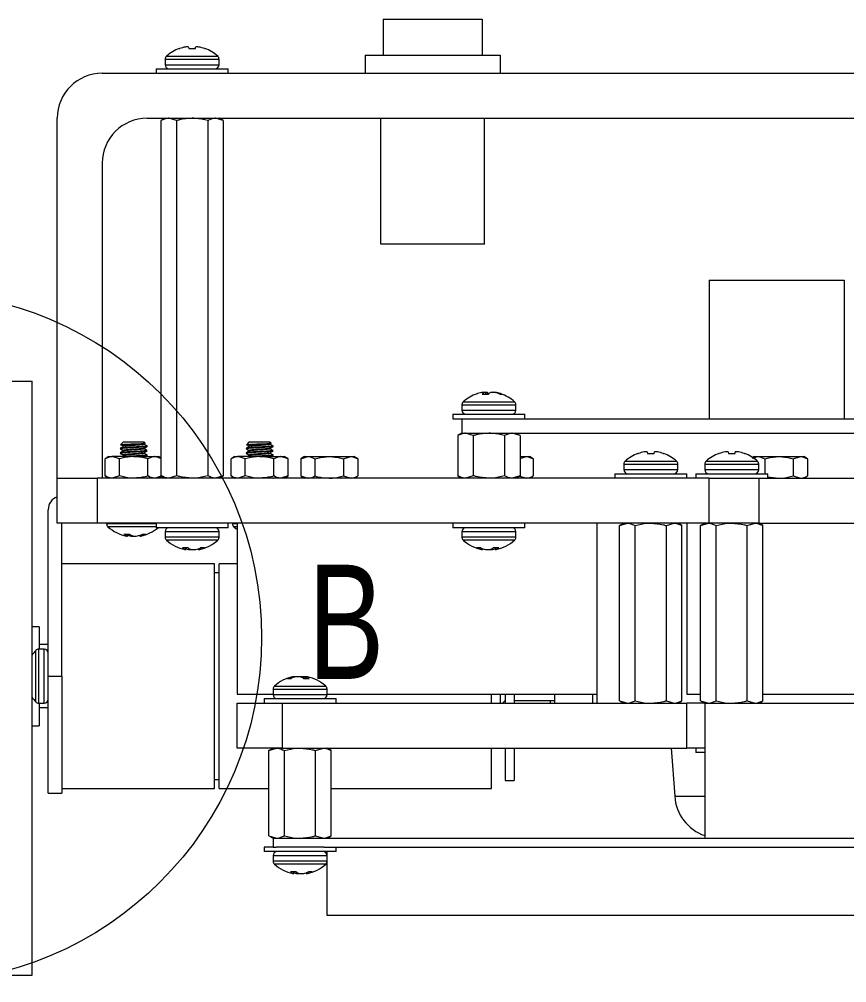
# Model space of a CAD drawing. Header units: inches. Extents: x -1846 to 3013, y 0 to 1997.
# Drawn here: x 2077.5 to 2123.5, y 738.1 to 791.7 of the extents above; entities that cross this region are included whole.
import ezdxf

# ---------------------------------------------------------------- set-up
doc = ezdxf.new("R2010")
doc.units = ezdxf.units.IN
doc.layers.get('0').update_dxf_attribs({"color": 2, "lineweight": 0})
doc.styles.add('SLDTEXTSTYLE0', font='TXT', dxfattribs={"width": 0.75})

msp = doc.modelspace()

# ---------------------------------------------------------------- linework, layer by layer
for p, q in [((2097.699, 791.679), (2097.699, 789.679)), ((2097.699, 791.679), (2103.199, 791.679)), ((2103.199, 791.679), (2103.199, 789.679)), ((2086.358, 790.054), (2086.383, 790.054)), ((2086.878, 790.136), (2086.885, 790.054)), ((2086.885, 790.054), (2087.263, 790.054)), ((2087.263, 790.054), (2087.271, 790.136)), ((2087.765, 790.054), (2087.791, 790.054)), ((2096.699, 789.679), (2096.699, 788.679)), ((2096.699, 789.679), (2104.199, 789.679)), ((2104.199, 789.679), (2104.199, 788.679)), ((2085.574, 789.458), (2085.574, 789.154)), ((2085.574, 789.458), (2088.574, 789.458)), ((2085.574, 789.154), (2088.574, 789.154)), ((2085.647, 789.624), (2088.501, 789.624)), ((2088.574, 789.154), (2088.574, 789.458)), ((2082.074, 788.679), (2162.074, 788.679)), ((2085.074, 788.929), (2085.074, 788.679)), ((2085.074, 788.929), (2089.074, 788.929)), ((2089.074, 788.679), (2089.074, 788.929)), ((2079.574, 766.179), (2079.574, 786.179)), ((2084.574, 786.179), (2159.574, 786.179)), ((2085.574, 786.179), (2085.342, 786.045)), ((2085.342, 786.045), (2085.342, 766.313)), ((2086.208, 786.045), (2085.775, 786.179)), ((2086.208, 786.045), (2086.208, 766.313)), ((2087.94, 786.045), (2087.94, 766.313)), ((2088.806, 786.045), (2088.373, 786.179)), ((2088.806, 786.045), (2088.574, 786.179)), ((2088.806, 786.045), (2088.806, 766.313)), ((2097.574, 779.179), (2097.574, 786.179)), ((2103.324, 779.179), (2103.324, 786.179)), ((2082.074, 783.679), (2082.074, 766.179)), ((2103.324, 779.179), (2097.574, 779.179)), ((2115.824, 777.179), (2115.824, 769.479)), ((2115.824, 777.179), (2123.324, 777.179)), ((2123.324, 777.179), (2123.324, 769.479)), ((2063.674, 771.564), (2078.174, 771.564)), ((2078.174, 738.566), (2078.174, 771.564)), ((2103.285, 770.854), (2103.278, 770.936)), ((2103.281, 770.94), (2103.28, 770.949)), ((2103.412, 770.854), (2103.408, 770.949)), ((2103.502, 770.854), (2103.495, 770.936)), ((2103.769, 770.947), (2103.769, 770.949)), ((2103.884, 770.935), (2103.885, 770.949)), ((2103.988, 770.912), (2103.989, 770.936)), ((2102.147, 770.424), (2105.001, 770.424)), ((2103.193, 770.854), (2103.555, 770.854)), ((2104.181, 770.854), (2104.291, 770.854)), ((2102.074, 770.258), (2102.074, 769.954)), ((2102.074, 770.258), (2105.074, 770.258)), ((2102.074, 769.954), (2105.074, 769.954)), ((2105.074, 769.954), (2105.074, 770.258)), ((2101.574, 769.729), (2101.574, 769.479)), ((2101.574, 769.729), (2105.574, 769.729)), ((2101.574, 769.479), (2102.074, 769.479)), ((2102.074, 769.479), (2102.074, 768.679)), ((2102.074, 769.479), (2102.252, 769.479)), ((2102.252, 769.479), (2104.897, 769.479)), ((2104.897, 769.479), (2139.252, 769.479)), ((2105.574, 769.479), (2105.574, 769.729)), ((2102.074, 768.679), (2101.842, 768.545)), ((2101.842, 768.545), (2101.842, 766.313)), ((2102.074, 768.679), (2142.074, 768.679)), ((2102.708, 768.545), (2102.275, 768.679)), ((2102.708, 768.545), (2102.708, 766.313)), ((2104.44, 768.545), (2104.44, 766.313)), ((2105.306, 768.545), (2104.873, 768.679)), ((2105.306, 768.545), (2105.074, 768.679)), ((2105.306, 768.545), (2105.306, 766.313)), ((2083.09, 767.844), (2083.079, 767.838)), ((2083.237, 768.179), (2083.108, 768.05)), ((2084.412, 768.179), (2083.237, 768.179)), ((2083.237, 767.967), (2083.237, 767.936)), ((2083.237, 767.717), (2083.237, 767.686)), ((2084.374, 768.109), (2084.316, 768.069)), ((2084.406, 768.087), (2084.476, 768.128)), ((2084.462, 768.129), (2084.412, 768.179)), ((2084.412, 768.061), (2084.412, 768.09)), ((2084.412, 767.811), (2084.412, 767.842)), ((2084.452, 767.913), (2084.452, 767.944)), ((2084.452, 767.663), (2084.452, 767.694)), ((2084.561, 767.93), (2084.574, 767.937)), ((2084.561, 767.68), (2084.574, 767.687)), ((2090.09, 767.844), (2090.079, 767.838)), ((2090.237, 768.179), (2090.108, 768.05)), ((2091.412, 768.179), (2090.237, 768.179)), ((2090.237, 767.967), (2090.237, 767.936)), ((2090.237, 767.717), (2090.237, 767.686)), ((2091.374, 768.109), (2091.316, 768.069)), ((2091.406, 768.087), (2091.476, 768.128)), ((2091.462, 768.129), (2091.412, 768.179)), ((2091.412, 768.061), (2091.412, 768.09)), ((2091.412, 767.811), (2091.412, 767.842)), ((2091.452, 767.913), (2091.452, 767.944)), ((2091.452, 767.663), (2091.452, 767.694)), ((2091.561, 767.93), (2091.574, 767.937)), ((2091.561, 767.68), (2091.574, 767.687)), ((2082.449, 767.379), (2082.237, 767.256)), ((2082.237, 766.302), (2082.237, 767.256)), ((2082.449, 767.379), (2082.634, 767.379)), ((2083.031, 767.256), (2082.634, 767.379)), ((2083.824, 767.379), (2082.634, 767.379)), ((2083.031, 766.302), (2083.031, 767.256)), ((2083.09, 767.594), (2083.079, 767.588)), ((2083.237, 767.467), (2083.237, 767.436)), ((2083.824, 767.379), (2085.015, 767.379)), ((2084.412, 767.561), (2084.412, 767.592)), ((2084.452, 767.413), (2084.452, 767.444)), ((2084.561, 767.43), (2084.574, 767.437)), ((2084.618, 766.302), (2084.618, 767.256)), ((2085.342, 767.278), (2085.015, 767.379)), ((2085.015, 767.379), (2085.199, 767.379)), ((2085.342, 767.296), (2085.199, 767.379)), ((2089.449, 767.379), (2089.237, 767.256)), ((2089.237, 766.302), (2089.237, 767.256)), ((2089.449, 767.379), (2089.634, 767.379)), ((2090.031, 767.256), (2089.634, 767.379)), ((2090.824, 767.379), (2089.634, 767.379)), ((2090.031, 766.302), (2090.031, 767.256)), ((2090.09, 767.594), (2090.079, 767.588)), ((2090.237, 767.467), (2090.237, 767.436)), ((2090.824, 767.379), (2092.015, 767.379)), ((2091.412, 767.561), (2091.412, 767.592)), ((2091.452, 767.413), (2091.452, 767.444)), ((2091.561, 767.43), (2091.574, 767.437)), ((2091.618, 766.302), (2091.618, 767.256)), ((2092.412, 767.256), (2092.015, 767.379)), ((2092.015, 767.379), (2092.199, 767.379)), ((2092.412, 767.256), (2092.199, 767.379)), ((2092.412, 766.302), (2092.412, 767.256)), ((2093.324, 767.379), (2093.112, 767.256)), ((2093.112, 767.256), (2093.509, 767.379)), ((2093.112, 767.256), (2093.112, 766.302)), ((2093.324, 767.379), (2093.509, 767.379)), ((2093.509, 767.379), (2094.699, 767.379)), ((2093.906, 767.256), (2093.906, 766.302)), ((2094.699, 767.379), (2095.89, 767.379)), ((2095.493, 767.256), (2095.89, 767.379)), ((2095.493, 767.256), (2095.493, 766.302)), ((2095.89, 767.379), (2096.074, 767.379)), ((2096.287, 767.256), (2096.074, 767.379)), ((2096.287, 767.256), (2096.287, 766.302)), ((2105.306, 767.276), (2105.64, 767.379)), ((2105.306, 767.379), (2105.64, 767.379)), ((2105.64, 767.379), (2105.824, 767.379)), ((2106.037, 767.256), (2105.824, 767.379)), ((2106.037, 767.256), (2106.037, 766.302)), ((2111.858, 767.554), (2111.883, 767.554)), ((2112.378, 767.636), (2112.385, 767.554)), ((2112.385, 767.554), (2112.763, 767.554)), ((2112.763, 767.554), (2112.771, 767.636)), ((2113.265, 767.554), (2113.291, 767.554)), ((2116.358, 767.554), (2116.383, 767.554)), ((2116.878, 767.636), (2116.885, 767.554)), ((2116.885, 767.554), (2117.263, 767.554)), ((2117.263, 767.554), (2117.271, 767.636)), ((2117.765, 767.554), (2117.791, 767.554)), ((2118.222, 767.29), (2118.509, 767.379)), ((2118.324, 767.379), (2118.238, 767.329)), ((2118.324, 767.379), (2118.509, 767.379)), ((2118.509, 767.379), (2119.699, 767.379)), ((2118.906, 767.256), (2118.906, 766.429)), ((2119.699, 767.379), (2120.89, 767.379)), ((2120.493, 767.256), (2120.89, 767.379)), ((2120.493, 767.256), (2120.493, 766.302)), ((2120.89, 767.379), (2121.074, 767.379)), ((2121.287, 767.256), (2121.074, 767.379)), ((2121.287, 767.256), (2121.287, 766.302)), ((2111.074, 766.958), (2111.074, 766.654)), ((2111.074, 766.958), (2114.074, 766.958)), ((2111.074, 766.654), (2114.074, 766.654)), ((2111.147, 767.124), (2114.001, 767.124)), ((2114.074, 766.654), (2114.074, 766.958)), ((2115.574, 766.958), (2115.574, 766.654)), ((2115.574, 766.958), (2118.574, 766.958)), ((2115.574, 766.654), (2118.574, 766.654)), ((2115.647, 767.124), (2118.501, 767.124)), ((2118.574, 766.654), (2118.574, 766.958)), ((2079.574, 766.179), (2079.715, 766.179)), ((2079.574, 763.679), (2079.574, 766.179)), ((2079.715, 766.179), (2081.801, 766.179)), ((2081.801, 766.179), (2081.801, 763.679)), ((2115.815, 766.179), (2081.801, 766.179)), ((2082.237, 766.302), (2082.449, 766.179)), ((2083.031, 766.302), (2082.634, 766.179)), ((2083.24, 766.182), (2083.234, 766.179)), ((2084.561, 766.18), (2084.574, 766.187)), ((2085.412, 766.302), (2085.015, 766.179)), ((2085.199, 766.179), (2085.387, 766.287)), ((2085.342, 766.313), (2085.574, 766.179)), ((2086.208, 766.313), (2085.775, 766.179)), ((2088.806, 766.313), (2088.373, 766.179)), ((2088.574, 766.179), (2088.806, 766.313)), ((2089.237, 766.302), (2089.449, 766.179)), ((2090.031, 766.302), (2089.634, 766.179)), ((2090.24, 766.182), (2090.234, 766.179)), ((2091.561, 766.18), (2091.574, 766.187)), ((2092.412, 766.302), (2092.015, 766.179)), ((2092.199, 766.179), (2092.412, 766.302)), ((2093.112, 766.302), (2093.324, 766.179)), ((2093.112, 766.302), (2093.509, 766.179)), ((2095.394, 766.179), (2095.445, 766.208)), ((2095.493, 766.302), (2095.89, 766.179)), ((2096.074, 766.179), (2096.287, 766.302)), ((2101.842, 766.313), (2102.074, 766.179)), ((2102.708, 766.313), (2102.275, 766.179)), ((2105.306, 766.313), (2104.873, 766.179)), ((2105.074, 766.179), (2105.306, 766.313)), ((2105.144, 766.179), (2105.195, 766.208)), ((2105.243, 766.302), (2105.64, 766.179)), ((2105.824, 766.179), (2106.037, 766.302)), ((2110.574, 766.429), (2110.574, 766.179)), ((2110.574, 766.429), (2114.574, 766.429)), ((2114.574, 766.179), (2114.574, 766.429)), ((2115.074, 766.429), (2115.074, 766.179)), ((2115.074, 766.429), (2119.074, 766.429)), ((2115.815, 763.679), (2115.815, 766.179)), ((2115.815, 766.179), (2118.588, 766.179)), ((2118.588, 766.179), (2118.588, 763.679)), ((2118.588, 766.179), (2125.561, 766.179)), ((2119.074, 766.179), (2119.074, 766.429)), ((2119.074, 766.259), (2119.699, 766.179)), ((2120.43, 766.179), (2120.449, 766.19)), ((2120.493, 766.302), (2120.89, 766.179)), ((2121.074, 766.179), (2121.287, 766.302)), ((2079.074, 755.179), (2079.074, 764.429)), ((2081.801, 763.679), (2079.574, 763.679)), ((2079.824, 755.179), (2079.824, 763.679)), ((2115.815, 763.679), (2081.801, 763.679)), ((2082.324, 763.679), (2082.324, 763.65)), ((2085.074, 763.65), (2082.324, 763.65)), ((2085.074, 763.484), (2082.397, 763.484)), ((2085.074, 763.679), (2085.074, 763.429)), ((2089.074, 763.429), (2085.074, 763.429)), ((2089.074, 763.429), (2089.074, 763.679)), ((2089.324, 763.679), (2089.324, 763.65)), ((2089.574, 763.65), (2089.324, 763.65)), ((2089.574, 763.484), (2089.397, 763.484)), ((2089.574, 763.679), (2089.574, 754.179)), ((2101.574, 763.679), (2101.574, 763.429)), ((2105.574, 763.429), (2101.574, 763.429)), ((2105.574, 763.429), (2105.574, 763.679)), ((2109.574, 763.679), (2109.574, 754.179)), ((2111.074, 763.679), (2110.842, 763.545)), ((2110.842, 763.545), (2111.275, 763.679)), ((2110.842, 753.813), (2110.842, 763.545)), ((2111.708, 753.813), (2111.708, 763.545)), ((2113.44, 763.545), (2113.873, 763.679)), ((2113.44, 753.813), (2113.44, 763.545)), ((2114.306, 763.545), (2114.074, 763.679)), ((2114.306, 753.813), (2114.306, 763.545)), ((2114.574, 763.679), (2114.574, 754.179)), ((2115.574, 763.679), (2115.342, 763.545)), ((2115.342, 763.545), (2115.775, 763.679)), ((2115.342, 753.813), (2115.342, 763.545)), ((2118.588, 763.679), (2115.815, 763.679)), ((2116.208, 753.813), (2116.208, 763.545)), ((2117.94, 763.545), (2118.373, 763.679)), ((2117.94, 753.813), (2117.94, 763.545)), ((2118.806, 763.545), (2118.574, 763.679)), ((2118.588, 763.679), (2125.561, 763.679)), ((2118.806, 753.813), (2118.806, 763.545)), ((2083.605, 763.054), (2083.288, 763.054)), ((2083.462, 763.054), (2083.455, 762.971)), ((2083.488, 763.054), (2083.479, 762.958)), ((2083.616, 763.047), (2083.618, 762.971)), ((2083.753, 762.982), (2083.752, 762.958)), ((2084.165, 763.006), (2084.169, 762.958)), ((2084.241, 763.032), (2084.245, 762.971)), ((2084.506, 763.054), (2084.3, 763.054)), ((2085.574, 763.204), (2085.574, 762.9)), ((2088.574, 763.204), (2085.574, 763.204)), ((2088.574, 762.9), (2085.574, 762.9)), ((2088.574, 762.9), (2088.574, 763.204)), ((2102.074, 763.204), (2102.074, 762.9)), ((2105.074, 763.204), (2102.074, 763.204)), ((2105.074, 762.9), (2102.074, 762.9)), ((2105.074, 762.9), (2105.074, 763.204)), ((2088.501, 762.734), (2085.647, 762.734)), ((2105.001, 762.734), (2102.147, 762.734)), ((2086.855, 762.304), (2086.538, 762.304)), ((2086.712, 762.304), (2086.705, 762.221)), ((2086.738, 762.304), (2086.729, 762.208)), ((2086.866, 762.297), (2086.868, 762.221)), ((2087.003, 762.232), (2087.002, 762.208)), ((2087.415, 762.256), (2087.419, 762.208)), ((2087.491, 762.282), (2087.495, 762.221)), ((2087.756, 762.304), (2087.55, 762.304)), ((2103.116, 762.304), (2102.899, 762.304)), ((2103.159, 762.287), (2103.155, 762.221)), ((2103.232, 762.261), (2103.227, 762.208)), ((2103.636, 762.224), (2103.636, 762.208)), ((2103.771, 762.28), (2103.769, 762.221)), ((2104.125, 762.304), (2103.815, 762.304)), ((2103.913, 762.304), (2103.921, 762.208)), ((2103.943, 762.304), (2103.949, 762.221)), ((2088.324, 761.429), (2079.824, 761.429)), ((2088.324, 748.929), (2088.324, 761.429)), ((2089.574, 761.429), (2088.574, 761.429)), ((2088.574, 748.929), (2088.574, 761.429)), ((2088.574, 760.929), (2088.324, 760.929)), ((2078.574, 757.921), (2078.174, 757.921)), ((2078.574, 757.921), (2078.574, 756.679)), ((2078.379, 753.752), (2078.379, 756.606)), ((2078.849, 756.679), (2078.545, 756.679)), ((2078.545, 753.679), (2078.545, 756.679)), ((2079.074, 756.929), (2078.574, 756.929)), ((2078.849, 753.679), (2078.849, 756.679)), ((2079.074, 755.179), (2079.824, 755.179)), ((2079.074, 748.679), (2079.074, 755.179)), ((2079.824, 755.179), (2079.824, 748.679)), ((2092.384, 755.054), (2092.576, 755.054)), ((2092.656, 755.083), (2092.652, 755.136)), ((2092.737, 755.108), (2092.733, 755.149)), ((2092.826, 755.149), (2092.826, 755.149)), ((2093.161, 755.11), (2093.162, 755.149)), ((2093.264, 755.054), (2093.589, 755.054)), ((2093.299, 755.054), (2093.296, 755.136)), ((2093.325, 755.149), (2093.325, 755.149)), ((2093.407, 755.054), (2093.416, 755.149)), ((2093.427, 755.054), (2093.434, 755.136)), ((2091.574, 754.458), (2091.574, 754.154)), ((2091.574, 754.458), (2091.784, 754.458)), ((2091.647, 754.624), (2091.847, 754.624)), ((2091.784, 754.458), (2094.574, 754.458)), ((2091.847, 754.624), (2094.501, 754.624)), ((2094.574, 754.154), (2094.574, 754.458)), ((2089.574, 754.179), (2091.574, 754.179)), ((2091.074, 753.929), (2091.074, 753.679)), ((2091.074, 753.929), (2091.354, 753.929)), ((2091.354, 753.929), (2095.074, 753.929)), ((2091.574, 754.154), (2091.784, 754.154)), ((2091.784, 754.154), (2094.574, 754.154)), ((2094.574, 754.179), (2109.574, 754.179)), ((2095.074, 753.679), (2095.074, 753.929)), ((2103.724, 753.679), (2103.724, 754.179)), ((2104.224, 753.679), (2104.224, 754.179)), ((2104.324, 753.679), (2104.474, 753.829)), ((2104.474, 754.179), (2104.474, 753.679)), ((2104.974, 754.179), (2104.974, 753.679)), ((2104.974, 753.829), (2107.224, 753.829)), ((2106.974, 753.829), (2106.974, 753.679)), ((2107.224, 754.179), (2107.224, 753.679)), ((2109.324, 754.179), (2109.324, 753.679)), ((2109.574, 754.179), (2109.574, 753.679)), ((2110.842, 753.813), (2111.074, 753.679)), ((2110.842, 753.813), (2111.275, 753.679)), ((2113.44, 753.813), (2113.873, 753.679)), ((2114.074, 753.679), (2114.306, 753.813)), ((2114.574, 754.179), (2115.342, 754.179)), ((2115.342, 753.813), (2115.574, 753.679)), ((2115.342, 753.813), (2115.775, 753.679)), ((2117.94, 753.813), (2118.373, 753.679)), ((2118.574, 753.679), (2118.806, 753.813)), ((2118.806, 754.179), (2125.342, 754.179)), ((2078.545, 753.679), (2078.849, 753.679)), ((2078.574, 753.679), (2078.574, 752.509)), ((2078.574, 753.429), (2079.074, 753.429)), ((2089.574, 751.179), (2089.574, 753.679)), ((2089.574, 753.679), (2092.074, 753.679)), ((2092.074, 753.679), (2092.074, 751.179)), ((2092.074, 753.679), (2114.574, 753.679)), ((2114.574, 751.179), (2114.574, 753.679)), ((2115.574, 753.679), (2114.574, 753.679)), ((2115.574, 753.679), (2115.574, 746.179)), ((2115.574, 753.679), (2128.574, 753.679)), ((2078.174, 752.421), (2078.574, 752.421)), ((2078.574, 752.509), (2078.574, 752.421)), ((2092.074, 751.179), (2089.574, 751.179)), ((2091.574, 751.179), (2091.342, 751.045)), ((2091.342, 751.045), (2091.775, 751.179)), ((2092.074, 751.179), (2114.574, 751.179)), ((2093.94, 751.045), (2094.373, 751.179)), ((2094.806, 751.045), (2094.574, 751.179)), ((2103.724, 748.929), (2103.724, 751.179)), ((2104.474, 751.179), (2104.474, 749.379)), ((2104.974, 751.179), (2104.974, 749.379)), ((2113.714, 751.179), (2113.901, 748.504)), ((2115.574, 751.179), (2114.574, 751.179)), ((2115.074, 751.179), (2115.074, 750.929)), ((2091.342, 746.313), (2091.342, 751.045)), ((2092.208, 746.313), (2092.208, 751.045)), ((2093.94, 746.313), (2093.94, 751.045)), ((2094.806, 746.313), (2094.806, 751.045)), ((2115.574, 750.929), (2115.074, 750.929)), ((2088.324, 749.429), (2088.574, 749.429)), ((2104.474, 749.379), (2104.974, 749.379)), ((2079.074, 748.679), (2079.824, 748.679)), ((2079.824, 748.929), (2088.324, 748.929)), ((2088.574, 748.929), (2091.342, 748.929)), ((2094.806, 748.929), (2103.724, 748.929)), ((2113.901, 748.504), (2115.574, 748.504)), ((2091.342, 746.313), (2091.574, 746.179)), ((2091.342, 746.313), (2091.775, 746.179)), ((2093.94, 746.313), (2094.373, 746.179)), ((2094.574, 746.179), (2094.806, 746.313)), ((2091.574, 746.179), (2091.574, 745.679)), ((2091.574, 746.179), (2151.074, 746.179)), ((2091.074, 745.679), (2091.074, 745.429)), ((2091.574, 745.679), (2091.074, 745.679)), ((2094.749, 745.429), (2091.074, 745.429)), ((2091.574, 745.679), (2091.752, 745.679)), ((2091.574, 745.204), (2091.574, 744.9)), ((2094.33, 745.204), (2091.574, 745.204)), ((2094.397, 745.679), (2091.752, 745.679)), ((2094.574, 745.204), (2094.33, 745.204)), ((2094.397, 745.679), (2149.752, 745.679)), ((2094.574, 745.204), (2094.574, 745.429)), ((2094.574, 744.9), (2094.574, 745.204)), ((2095.074, 745.429), (2094.749, 745.429)), ((2095.074, 745.429), (2095.074, 745.679)), ((2094.33, 744.9), (2091.574, 744.9)), ((2094.269, 744.734), (2091.647, 744.734)), ((2094.501, 744.734), (2094.269, 744.734)), ((2094.574, 744.9), (2094.33, 744.9)), ((2094.574, 741.879), (2094.574, 744.9)), ((2092.855, 744.304), (2092.538, 744.304)), ((2092.712, 744.304), (2092.705, 744.221)), ((2092.738, 744.304), (2092.729, 744.208)), ((2092.866, 744.297), (2092.868, 744.221)), ((2093.003, 744.232), (2093.002, 744.208)), ((2093.415, 744.256), (2093.419, 744.208)), ((2093.491, 744.282), (2093.495, 744.221)), ((2093.756, 744.304), (2093.55, 744.304)), ((2149.574, 741.879), (2094.574, 741.879)), ((2063.674, 738.566), (2078.174, 738.566))]:
    msp.add_line(p, q)
at = {"flags": 128}
msp.add_lwpolyline([(2089.397, 763.484), (2089.509, 763.389), (2089.574, 763.338)], dxfattribs=at)
msp.add_circle((2071.755, 757.324), 19.18)
for centre, radius, start, end in [((2087.074, 788.066), 2.113, 109.825, 132.4927), ((2087.074, 788.05), 2.119, 100.1662, 109.027), ((2086.949, 788.362), 1.791, 93.964, 97.9842), ((2086.767, 789.799), 0.355, 71.7311, 80.5485), ((2087.382, 789.799), 0.355, 99.4515, 108.2689), ((2087.2, 788.362), 1.791, 82.0158, 86.036), ((2087.075, 788.05), 2.119, 70.973, 79.8338), ((2087.074, 788.066), 2.113, 47.5073, 70.175), ((2085.799, 789.458), 0.225, 132.4927, 180), ((2085.799, 789.154), 0.225, 180, 270), ((2088.349, 789.154), 0.225, 270, 0), ((2088.349, 789.458), 0.225, 0, 47.5073), ((2082.074, 786.179), 2.5, 90, 180), ((2084.574, 783.679), 2.5, 90, 180), ((2103.515, 769.049), 1.921, 100.6612, 109.985), ((2103.367, 769.703), 1.251, 94.7448, 99.5585), ((2103.474, 770.649), 0.347, 124.3386, 143.975), ((2103.512, 768.924), 2.03, 93.7272, 97.5016), ((2103.229, 770.896), 0.0631, 39.0272, 56.8119), ((2103.542, 768.863), 2.09, 93.6752, 97.3935), ((2103.246, 770.846), 0.109, 62.204, 71.7617), ((2103.319, 770.059), 0.895, 78.6318, 84.2643), ((2103.283, 770.584), 0.411, 44.7591, 58.8632), ((2103.886, 770.557), 0.445, 121.5449, 138.1916), ((2103.83, 770.059), 0.895, 95.7357, 101.3682), ((2103.607, 768.863), 2.09, 82.6065, 86.3248), ((2103.637, 768.923), 2.031, 83.9278, 86.2723), ((2103.906, 770.837), 0.119, 108.5768, 123.119), ((2103.92, 770.896), 0.0631, 123.1881, 140.9728), ((2103.509, 768.974), 1.996, 70.3336, 79.4211), ((2103.782, 769.703), 1.251, 80.4415, 85.2552), ((2103.634, 769.049), 1.921, 70.015, 79.3388), ((2102.299, 770.258), 0.225, 132.4927, 180), ((2103.574, 768.866), 2.112, 108.147, 132.4927), ((2103.574, 768.866), 2.112, 47.5073, 71.853), ((2104.849, 770.258), 0.225, 0, 47.5073), ((2102.299, 769.954), 0.225, 180, 270), ((2104.849, 769.954), 0.225, 270, 0), ((2112.574, 765.566), 2.113, 109.825, 132.4927), ((2112.574, 765.55), 2.119, 100.1662, 109.027), ((2112.449, 765.862), 1.791, 93.964, 97.9842), ((2112.267, 767.299), 0.355, 71.7311, 80.5485), ((2112.882, 767.299), 0.355, 99.4515, 108.2689), ((2112.7, 765.862), 1.791, 82.0158, 86.036), ((2112.575, 765.55), 2.119, 70.973, 79.8338), ((2112.574, 765.566), 2.113, 47.5073, 70.175), ((2117.074, 765.566), 2.113, 109.825, 132.4927), ((2117.074, 765.55), 2.119, 100.1662, 109.027), ((2116.949, 765.862), 1.791, 93.964, 97.9842), ((2116.767, 767.299), 0.355, 71.7311, 80.5485), ((2117.382, 767.299), 0.355, 99.4515, 108.2689), ((2117.2, 765.862), 1.791, 82.0158, 86.036), ((2117.075, 765.55), 2.119, 70.973, 79.8338), ((2117.074, 765.566), 2.113, 47.5073, 70.175), ((2111.299, 766.958), 0.225, 132.4927, 180), ((2111.299, 766.654), 0.225, 180, 270), ((2113.849, 766.654), 0.225, 270, 0), ((2113.849, 766.958), 0.225, 0, 47.5073), ((2115.799, 766.958), 0.225, 132.4927, 180), ((2115.799, 766.654), 0.225, 180, 270), ((2118.349, 766.654), 0.225, 270, 0), ((2118.349, 766.958), 0.225, 0, 47.5073), ((2079.824, 764.429), 0.75, 109.4712, 180), ((2082.549, 763.65), 0.225, 180, 227.5073), ((2083.824, 765.041), 2.112, 227.5073, 259.26), ((2083.824, 765.041), 2.112, 280.74, 310.2428), ((2085.799, 763.204), 0.225, 90, 180), ((2088.349, 763.204), 0.225, 0, 90), ((2089.549, 763.65), 0.225, 180, 227.5073), ((2102.299, 763.204), 0.225, 90, 180), ((2104.849, 763.204), 0.225, 0, 90), ((2083.687, 763.651), 0.718, 236.2814, 251.201), ((2083.555, 763.623), 0.669, 256.9011, 263.4784), ((2083.511, 763.045), 0.0924, 232.8928, 249.8932), ((2083.947, 764.521), 1.584, 252.9844, 258.0156), ((2084.048, 763.78), 0.851, 238.6315, 251.9554), ((2083.885, 765.008), 2.054, 262.5365, 266.2829), ((2083.639, 764.426), 1.472, 274.4115, 277.2424), ((2084.01, 764.431), 1.477, 261.1799, 265.5848), ((2083.764, 765.008), 2.054, 273.7171, 277.4635), ((2083.695, 764.547), 1.61, 282.0263, 292.0551), ((2084.093, 763.623), 0.669, 276.5216, 283.0989), ((2083.93, 764.423), 1.485, 282.2311, 292.818), ((2085.799, 762.9), 0.225, 180, 227.5073), ((2088.349, 762.9), 0.225, 312.4927, 0), ((2102.299, 762.9), 0.225, 180, 227.5073), ((2104.849, 762.9), 0.225, 312.4927, 0), ((2087.074, 764.291), 2.113, 227.5073, 259.26), ((2087.074, 764.291), 2.113, 280.74, 312.4927), ((2103.574, 764.291), 2.113, 227.5073, 259.4727), ((2103.574, 764.291), 2.113, 280.5273, 312.4927), ((2086.937, 762.901), 0.718, 236.2814, 251.201), ((2086.805, 762.873), 0.669, 256.9011, 263.4784), ((2086.761, 762.295), 0.0924, 232.8928, 249.8932), ((2087.197, 763.771), 1.584, 252.9844, 258.0156), ((2087.298, 763.03), 0.851, 238.6315, 251.9554), ((2087.135, 764.258), 2.054, 262.5365, 266.2829), ((2086.889, 763.676), 1.472, 274.4115, 277.2424), ((2087.26, 763.681), 1.477, 261.1799, 265.5848), ((2087.014, 764.258), 2.054, 273.7171, 277.4635), ((2086.945, 763.797), 1.61, 282.0263, 292.0551), ((2087.343, 762.873), 0.669, 276.5216, 283.0989), ((2087.18, 763.673), 1.485, 282.2311, 292.818), ((2103.464, 763.617), 1.429, 246.7237, 257.5095), ((2103.711, 763.744), 1.558, 247.5512, 257.7331), ((2103.3, 762.815), 0.611, 256.2877, 263.1674), ((2103.645, 764.234), 2.03, 262.4929, 266.2601), ((2103.397, 763.738), 1.534, 274.3279, 278.6503), ((2103.751, 763.732), 1.528, 263.3492, 265.6765), ((2103.358, 763.086), 0.905, 287.2951, 300.2725), ((2103.504, 764.234), 2.03, 273.7399, 277.5071), ((2103.444, 763.721), 1.535, 282.227, 287.9326), ((2103.849, 762.815), 0.611, 276.8326, 283.7123), ((2103.887, 762.319), 0.116, 287.308, 302.6981), ((2103.712, 762.954), 0.77, 287.9692, 302.4219), ((2079.937, 755.179), 2.112, 137.5073, 146.545), ((2078.545, 756.454), 0.225, 90, 137.5073), ((2078.849, 756.454), 0.225, 0, 90), ((2093.074, 753.066), 2.113, 101.0778, 132.4927), ((2092.974, 753.607), 1.562, 101.8966, 112.2235), ((2093.194, 753.489), 1.682, 101.7161, 111.5455), ((2092.813, 754.399), 0.754, 96.1323, 102.3283), ((2092.948, 753.368), 1.786, 93.9704, 97.9972), ((2092.766, 754.805), 0.349, 71.5748, 80.4614), ((2092.767, 754.793), 0.361, 71.8845, 80.6339), ((2093.121, 753.073), 2.081, 93.6911, 97.4137), ((2092.877, 753.762), 1.391, 80.9103, 85.446), ((2093.272, 753.762), 1.391, 94.554, 99.0897), ((2092.841, 754.404), 0.775, 56.8877, 70.7362), ((2093.028, 753.073), 2.081, 82.5863, 86.3089), ((2093.381, 754.793), 0.361, 99.3661, 108.1155), ((2092.961, 753.514), 1.656, 74.1931, 78.3208), ((2093.199, 753.356), 1.797, 82.0286, 86.0423), ((2093.201, 753.368), 1.786, 82.0028, 86.0296), ((2093.387, 755.09), 0.0661, 44.4557, 63.9369), ((2093.335, 754.399), 0.754, 77.6717, 83.8677), ((2093.211, 754.529), 0.647, 54.2097, 69.8431), ((2093.074, 753.066), 2.113, 47.5073, 78.9222), ((2091.799, 754.458), 0.225, 132.4927, 180), ((2094.349, 754.458), 0.225, 0, 47.5073), ((2079.937, 755.179), 2.113, 213.455, 222.4927), ((2078.849, 753.904), 0.225, 270, 0), ((2091.799, 754.154), 0.225, 180, 270), ((2094.349, 754.154), 0.225, 270, 0), ((2078.545, 753.904), 0.225, 222.4927, 270), ((2116.395, 748.679), 2.5, 184, 250.8338), ((2091.799, 745.204), 0.225, 90, 180), ((2094.349, 745.204), 0.225, 0, 90), ((2091.799, 744.9), 0.225, 180, 227.5073), ((2093.074, 746.291), 2.113, 227.5073, 259.26), ((2093.074, 746.291), 2.113, 280.74, 312.4927), ((2094.349, 744.9), 0.225, 312.4927, 0), ((2092.937, 744.901), 0.718, 236.2814, 251.201), ((2092.805, 744.873), 0.669, 256.9011, 263.4784), ((2092.761, 744.295), 0.0924, 232.8928, 249.8932), ((2093.197, 745.771), 1.584, 252.9844, 258.0156), ((2093.298, 745.03), 0.851, 238.6315, 251.9554), ((2093.135, 746.258), 2.054, 262.5365, 266.2829), ((2092.889, 745.676), 1.472, 274.4115, 277.2424), ((2093.26, 745.681), 1.477, 261.1799, 265.5848), ((2093.014, 746.258), 2.054, 273.7171, 277.4635), ((2092.945, 745.797), 1.61, 282.0263, 292.0551), ((2093.343, 744.873), 0.669, 276.5216, 283.0989), ((2093.18, 745.673), 1.485, 282.2311, 292.818)]:
    msp.add_arc(centre, radius, start, end)
for points, knots in [([(2085.775, 786.179), (2085.765, 786.179), (2085.619, 786.177), (2085.476, 786.108), (2085.342, 786.045)], [0, 0, 0, 0, 0.0701596, 1, 1, 1, 1]), ([(2087.074, 786.179), (2086.838, 786.161), (2086.545, 786.139), (2086.263, 786.06), (2086.208, 786.045)], [0, 0, 0, 0, 0.804908, 1, 1, 1, 1]), ([(2087.94, 786.045), (2087.717, 786.1), (2087.432, 786.171), (2087.139, 786.177), (2087.074, 786.179)], [0, 0, 0, 0, 0.7806222, 1, 1, 1, 1]), ([(2088.373, 786.179), (2088.363, 786.179), (2088.217, 786.177), (2088.074, 786.108), (2087.94, 786.045)], [0, 0, 0, 0, 0.07016, 1, 1, 1, 1]), ([(2102.275, 768.679), (2102.265, 768.679), (2102.119, 768.677), (2101.976, 768.608), (2101.842, 768.545)], [0, 0, 0, 0, 0.07016, 1, 1, 1, 1]), ([(2103.574, 768.679), (2103.338, 768.661), (2103.045, 768.639), (2102.763, 768.56), (2102.708, 768.545)], [0, 0, 0, 0, 0.804908, 1, 1, 1, 1]), ([(2104.44, 768.545), (2104.217, 768.6), (2103.932, 768.671), (2103.639, 768.677), (2103.574, 768.679)], [0, 0, 0, 0, 0.780622, 1, 1, 1, 1]), ([(2104.873, 768.679), (2104.863, 768.679), (2104.717, 768.677), (2104.574, 768.608), (2104.44, 768.545)], [0, 0, 0, 0, 0.07016, 1, 1, 1, 1]), ([(2084.452, 767.944), (2084.39, 767.939), (2084.263, 767.929), (2083.982, 767.912), (2083.682, 767.898), (2083.403, 767.882), (2083.189, 767.866), (2083.072, 767.851), (2083.063, 767.834), (2083.153, 767.824), (2083.197, 767.819)], [0, 0, 0, 0, 0.124092, 0.251443, 0.373754, 0.5, 0.626246, 0.748557, 0.875908, 1, 1, 1, 1]), ([(2084.452, 767.694), (2084.39, 767.689), (2084.263, 767.679), (2083.982, 767.662), (2083.682, 767.648), (2083.403, 767.632), (2083.189, 767.616), (2083.072, 767.601), (2083.063, 767.584), (2083.153, 767.574), (2083.197, 767.569)], [0, 0, 0, 0, 0.124092, 0.251443, 0.373754, 0.5, 0.626246, 0.748557, 0.875908, 1, 1, 1, 1]), ([(2083.078, 768.057), (2083.106, 768.041), (2083.158, 768.011), (2083.211, 767.98), (2083.237, 767.965)], [0, 0, 0, 0, 0.514957, 1, 1, 1, 1]), ([(2084.452, 767.913), (2084.39, 767.908), (2084.263, 767.898), (2083.982, 767.881), (2083.683, 767.867), (2083.403, 767.851), (2083.191, 767.834), (2083.072, 767.821), (2083.083, 767.811), (2083.088, 767.807)], [0, 0, 0, 0, 0.146168, 0.296176, 0.440247, 0.588953, 0.737659, 0.88173, 1, 1, 1, 1]), ([(2083.078, 767.807), (2083.106, 767.791), (2083.158, 767.761), (2083.211, 767.73), (2083.237, 767.715)], [0, 0, 0, 0, 0.514957, 1, 1, 1, 1]), ([(2083.24, 767.932), (2083.213, 767.917), (2083.168, 767.89), (2083.123, 767.864), (2083.104, 767.853)], [0, 0, 0, 0, 0.593966, 1, 1, 1, 1]), ([(2083.113, 768.045), (2083.113, 768.046), (2083.113, 768.051), (2083.202, 768.058), (2083.362, 768.066), (2083.575, 768.076), (2083.811, 768.084), (2084.041, 768.092), (2084.242, 768.101), (2084.331, 768.107), (2084.374, 768.109)], [0, 0, 0, 0, 0.074664, 0.212696, 0.350022, 0.483013, 0.616006, 0.748639, 0.876595, 1, 1, 1, 1]), ([(2084.4, 768.066), (2084.404, 768.061), (2084.416, 768.052), (2084.327, 768.038), (2084.165, 768.023), (2083.948, 768.006), (2083.713, 767.992), (2083.494, 767.976), (2083.328, 767.959), (2083.235, 767.946), (2083.243, 767.936), (2083.247, 767.932)], [0, 0, 0, 0, 0.087721, 0.203953, 0.320185, 0.439481, 0.55404, 0.672297, 0.790555, 0.905113, 1, 1, 1, 1]), ([(2084.4, 767.816), (2084.404, 767.811), (2084.416, 767.802), (2084.327, 767.788), (2084.165, 767.773), (2083.948, 767.756), (2083.713, 767.742), (2083.494, 767.726), (2083.328, 767.709), (2083.235, 767.696), (2083.243, 767.686), (2083.247, 767.682)], [0, 0, 0, 0, 0.087721, 0.203953, 0.320185, 0.439481, 0.55404, 0.672297, 0.790555, 0.905113, 1, 1, 1, 1]), ([(2084.316, 768.069), (2084.267, 768.064), (2084.168, 768.054), (2083.947, 768.037), (2083.713, 768.023), (2083.494, 768.007), (2083.33, 767.991), (2083.241, 767.979), (2083.246, 767.97), (2083.248, 767.967)], [0, 0, 0, 0, 0.1521032, 0.3082165, 0.4581302, 0.6128838, 0.7676374, 0.917551, 1, 1, 1, 1]), ([(2084.4, 767.843), (2084.403, 767.84), (2084.411, 767.832), (2084.326, 767.819), (2084.165, 767.804), (2083.948, 767.787), (2083.713, 767.773), (2083.494, 767.757), (2083.33, 767.741), (2083.241, 767.729), (2083.246, 767.72), (2083.248, 767.717)], [0, 0, 0, 0, 0.065698, 0.189046, 0.312395, 0.438996, 0.560569, 0.686067, 0.811565, 0.933138, 1, 1, 1, 1]), ([(2084.316, 768.069), (2084.358, 768.074), (2084.404, 768.08), (2084.402, 768.086), (2084.401, 768.087)], [0, 0, 0, 0, 0.886251, 1, 1, 1, 1]), ([(2084.461, 768.121), (2084.462, 768.12), (2084.466, 768.117), (2084.427, 768.113), (2084.383, 768.11), (2084.374, 768.109)], [0, 0, 0, 0, 0.080476, 0.820611, 1, 1, 1, 1]), ([(2084.572, 767.971), (2084.545, 767.987), (2084.49, 768.018), (2084.436, 768.05), (2084.409, 768.066)], [0, 0, 0, 0, 0.5001829, 1, 1, 1, 1]), ([(2084.572, 767.721), (2084.545, 767.737), (2084.49, 767.768), (2084.436, 767.8), (2084.409, 767.816)], [0, 0, 0, 0, 0.5001829, 1, 1, 1, 1]), ([(2084.412, 767.843), (2084.439, 767.859), (2084.488, 767.887), (2084.536, 767.915), (2084.558, 767.928)], [0, 0, 0, 0, 0.555499, 1, 1, 1, 1]), ([(2084.559, 767.971), (2084.565, 767.967), (2084.58, 767.958), (2084.499, 767.949), (2084.452, 767.944)], [0, 0, 0, 0, 0.413186, 1, 1, 1, 1]), ([(2084.559, 767.937), (2084.564, 767.934), (2084.575, 767.926), (2084.501, 767.918), (2084.452, 767.913)], [0, 0, 0, 0, 0.355149, 1, 1, 1, 1]), ([(2084.559, 767.721), (2084.565, 767.717), (2084.58, 767.708), (2084.499, 767.699), (2084.452, 767.694)], [0, 0, 0, 0, 0.413186, 1, 1, 1, 1]), ([(2084.559, 767.687), (2084.564, 767.684), (2084.575, 767.676), (2084.501, 767.668), (2084.452, 767.663)], [0, 0, 0, 0, 0.355149, 1, 1, 1, 1]), ([(2091.452, 767.944), (2091.39, 767.939), (2091.263, 767.929), (2090.982, 767.912), (2090.682, 767.898), (2090.403, 767.882), (2090.189, 767.866), (2090.072, 767.851), (2090.063, 767.834), (2090.153, 767.824), (2090.197, 767.819)], [0, 0, 0, 0, 0.124092, 0.251443, 0.373754, 0.5, 0.626246, 0.748557, 0.875908, 1, 1, 1, 1]), ([(2091.452, 767.694), (2091.39, 767.689), (2091.263, 767.679), (2090.982, 767.662), (2090.682, 767.648), (2090.403, 767.632), (2090.189, 767.616), (2090.072, 767.601), (2090.063, 767.584), (2090.153, 767.574), (2090.197, 767.569)], [0, 0, 0, 0, 0.124092, 0.251443, 0.373754, 0.5, 0.626246, 0.748557, 0.875908, 1, 1, 1, 1]), ([(2090.078, 768.057), (2090.106, 768.041), (2090.158, 768.011), (2090.211, 767.98), (2090.237, 767.965)], [0, 0, 0, 0, 0.514957, 1, 1, 1, 1]), ([(2091.452, 767.913), (2091.39, 767.908), (2091.263, 767.898), (2090.982, 767.881), (2090.683, 767.867), (2090.403, 767.851), (2090.191, 767.834), (2090.072, 767.821), (2090.083, 767.811), (2090.088, 767.807)], [0, 0, 0, 0, 0.146168, 0.296176, 0.440247, 0.588953, 0.737659, 0.88173, 1, 1, 1, 1]), ([(2090.078, 767.807), (2090.106, 767.791), (2090.158, 767.761), (2090.211, 767.73), (2090.237, 767.715)], [0, 0, 0, 0, 0.514957, 1, 1, 1, 1]), ([(2090.24, 767.932), (2090.213, 767.917), (2090.168, 767.89), (2090.123, 767.864), (2090.104, 767.853)], [0, 0, 0, 0, 0.593966, 1, 1, 1, 1]), ([(2090.113, 768.045), (2090.113, 768.046), (2090.113, 768.051), (2090.202, 768.058), (2090.362, 768.066), (2090.575, 768.076), (2090.811, 768.084), (2091.041, 768.092), (2091.242, 768.101), (2091.331, 768.107), (2091.374, 768.109)], [0, 0, 0, 0, 0.074664, 0.212696, 0.350022, 0.483013, 0.616006, 0.748639, 0.876595, 1, 1, 1, 1]), ([(2091.4, 768.066), (2091.404, 768.061), (2091.416, 768.052), (2091.327, 768.038), (2091.165, 768.023), (2090.948, 768.006), (2090.713, 767.992), (2090.494, 767.976), (2090.328, 767.959), (2090.235, 767.946), (2090.243, 767.936), (2090.247, 767.932)], [0, 0, 0, 0, 0.087721, 0.203953, 0.320185, 0.439481, 0.55404, 0.672297, 0.790555, 0.905113, 1, 1, 1, 1]), ([(2091.4, 767.816), (2091.404, 767.811), (2091.416, 767.802), (2091.327, 767.788), (2091.165, 767.773), (2090.948, 767.756), (2090.713, 767.742), (2090.494, 767.726), (2090.328, 767.709), (2090.235, 767.696), (2090.243, 767.686), (2090.247, 767.682)], [0, 0, 0, 0, 0.087721, 0.203953, 0.320185, 0.439481, 0.55404, 0.672297, 0.790555, 0.905113, 1, 1, 1, 1]), ([(2091.316, 768.069), (2091.267, 768.064), (2091.168, 768.054), (2090.947, 768.037), (2090.713, 768.023), (2090.494, 768.007), (2090.33, 767.991), (2090.241, 767.979), (2090.246, 767.97), (2090.248, 767.967)], [0, 0, 0, 0, 0.1521032, 0.3082165, 0.4581302, 0.6128838, 0.7676374, 0.917551, 1, 1, 1, 1]), ([(2091.4, 767.843), (2091.403, 767.84), (2091.411, 767.832), (2091.326, 767.819), (2091.165, 767.804), (2090.948, 767.787), (2090.713, 767.773), (2090.494, 767.757), (2090.33, 767.741), (2090.241, 767.729), (2090.246, 767.72), (2090.248, 767.717)], [0, 0, 0, 0, 0.065698, 0.189046, 0.312395, 0.438996, 0.560569, 0.686067, 0.811565, 0.933138, 1, 1, 1, 1]), ([(2091.316, 768.069), (2091.358, 768.074), (2091.404, 768.08), (2091.402, 768.086), (2091.401, 768.087)], [0, 0, 0, 0, 0.886251, 1, 1, 1, 1]), ([(2091.461, 768.121), (2091.462, 768.12), (2091.466, 768.117), (2091.427, 768.113), (2091.383, 768.11), (2091.374, 768.109)], [0, 0, 0, 0, 0.080476, 0.820611, 1, 1, 1, 1]), ([(2091.572, 767.971), (2091.545, 767.987), (2091.49, 768.018), (2091.436, 768.05), (2091.409, 768.066)], [0, 0, 0, 0, 0.5001829, 1, 1, 1, 1]), ([(2091.572, 767.721), (2091.545, 767.737), (2091.49, 767.768), (2091.436, 767.8), (2091.409, 767.816)], [0, 0, 0, 0, 0.5001829, 1, 1, 1, 1]), ([(2091.412, 767.843), (2091.439, 767.859), (2091.488, 767.887), (2091.536, 767.915), (2091.558, 767.928)], [0, 0, 0, 0, 0.555499, 1, 1, 1, 1]), ([(2091.559, 767.971), (2091.565, 767.967), (2091.58, 767.958), (2091.499, 767.949), (2091.452, 767.944)], [0, 0, 0, 0, 0.413186, 1, 1, 1, 1]), ([(2091.559, 767.937), (2091.564, 767.934), (2091.575, 767.926), (2091.501, 767.918), (2091.452, 767.913)], [0, 0, 0, 0, 0.355149, 1, 1, 1, 1]), ([(2091.559, 767.721), (2091.565, 767.717), (2091.58, 767.708), (2091.499, 767.699), (2091.452, 767.694)], [0, 0, 0, 0, 0.413186, 1, 1, 1, 1]), ([(2091.559, 767.687), (2091.564, 767.684), (2091.575, 767.676), (2091.501, 767.668), (2091.452, 767.663)], [0, 0, 0, 0, 0.355149, 1, 1, 1, 1]), ([(2082.634, 767.379), (2082.624, 767.379), (2082.49, 767.377), (2082.359, 767.314), (2082.237, 767.256)], [0, 0, 0, 0, 0.0701503, 1, 1, 1, 1]), ([(2083.824, 767.379), (2083.766, 767.378), (2083.497, 767.372), (2083.235, 767.307), (2083.031, 767.256)], [0, 0, 0, 0, 0.219209, 1, 1, 1, 1]), ([(2084.452, 767.663), (2084.39, 767.658), (2084.263, 767.648), (2083.982, 767.631), (2083.683, 767.617), (2083.403, 767.601), (2083.191, 767.584), (2083.072, 767.571), (2083.083, 767.561), (2083.088, 767.557)], [0, 0, 0, 0, 0.146168, 0.296176, 0.440247, 0.588953, 0.737659, 0.88173, 1, 1, 1, 1]), ([(2083.078, 767.557), (2083.106, 767.541), (2083.158, 767.511), (2083.211, 767.48), (2083.237, 767.465)], [0, 0, 0, 0, 0.514957, 1, 1, 1, 1]), ([(2083.24, 767.682), (2083.213, 767.667), (2083.168, 767.64), (2083.123, 767.614), (2083.104, 767.603)], [0, 0, 0, 0, 0.593966, 1, 1, 1, 1]), ([(2083.24, 767.432), (2083.213, 767.417), (2083.182, 767.399), (2083.152, 767.381), (2083.148, 767.379)], [0, 0, 0, 0, 0.881527, 1, 1, 1, 1]), ([(2084.4, 767.566), (2084.404, 767.561), (2084.416, 767.552), (2084.327, 767.538), (2084.165, 767.523), (2083.948, 767.506), (2083.713, 767.492), (2083.494, 767.476), (2083.328, 767.459), (2083.235, 767.446), (2083.243, 767.436), (2083.247, 767.432)], [0, 0, 0, 0, 0.087721, 0.203953, 0.320185, 0.439481, 0.55404, 0.672297, 0.790555, 0.905113, 1, 1, 1, 1]), ([(2084.4, 767.593), (2084.403, 767.59), (2084.411, 767.582), (2084.326, 767.569), (2084.165, 767.554), (2083.948, 767.537), (2083.713, 767.523), (2083.494, 767.507), (2083.33, 767.491), (2083.241, 767.479), (2083.246, 767.47), (2083.248, 767.467)], [0, 0, 0, 0, 0.065698, 0.189046, 0.312395, 0.438996, 0.560569, 0.686067, 0.811565, 0.933138, 1, 1, 1, 1]), ([(2084.452, 767.444), (2084.39, 767.439), (2084.263, 767.429), (2083.98, 767.412), (2083.687, 767.398), (2083.468, 767.386), (2083.387, 767.38), (2083.373, 767.379)], [0, 0, 0, 0, 0.236586, 0.479386, 0.712579, 0.953272, 1, 1, 1, 1]), ([(2084.618, 767.256), (2084.568, 767.27), (2084.309, 767.343), (2084.041, 767.363), (2083.824, 767.379)], [0, 0, 0, 0, 0.194876, 1, 1, 1, 1]), ([(2084.452, 767.413), (2084.39, 767.408), (2084.263, 767.398), (2084.058, 767.386), (2083.941, 767.38), (2083.924, 767.379)], [0, 0, 0, 0, 0.454543, 0.921026, 1, 1, 1, 1]), ([(2084.572, 767.471), (2084.545, 767.487), (2084.49, 767.518), (2084.436, 767.55), (2084.409, 767.566)], [0, 0, 0, 0, 0.5001829, 1, 1, 1, 1]), ([(2084.412, 767.593), (2084.439, 767.609), (2084.488, 767.637), (2084.536, 767.665), (2084.558, 767.678)], [0, 0, 0, 0, 0.555499, 1, 1, 1, 1]), ([(2084.559, 767.471), (2084.565, 767.467), (2084.58, 767.458), (2084.499, 767.449), (2084.452, 767.444)], [0, 0, 0, 0, 0.413186, 1, 1, 1, 1]), ([(2084.559, 767.437), (2084.564, 767.434), (2084.575, 767.426), (2084.501, 767.418), (2084.452, 767.413)], [0, 0, 0, 0, 0.355149, 1, 1, 1, 1]), ([(2084.473, 767.379), (2084.48, 767.383), (2084.508, 767.399), (2084.536, 767.415), (2084.558, 767.428)], [0, 0, 0, 0, 0.233741, 1, 1, 1, 1]), ([(2085.015, 767.379), (2085.006, 767.379), (2084.872, 767.377), (2084.74, 767.314), (2084.618, 767.256)], [0, 0, 0, 0, 0.0701503, 1, 1, 1, 1]), ([(2089.634, 767.379), (2089.624, 767.379), (2089.49, 767.377), (2089.359, 767.314), (2089.237, 767.256)], [0, 0, 0, 0, 0.0701503, 1, 1, 1, 1]), ([(2090.824, 767.379), (2090.766, 767.378), (2090.497, 767.372), (2090.235, 767.307), (2090.031, 767.256)], [0, 0, 0, 0, 0.219209, 1, 1, 1, 1]), ([(2091.452, 767.663), (2091.39, 767.658), (2091.263, 767.648), (2090.982, 767.631), (2090.683, 767.617), (2090.403, 767.601), (2090.191, 767.584), (2090.072, 767.571), (2090.083, 767.561), (2090.088, 767.557)], [0, 0, 0, 0, 0.146168, 0.296176, 0.440247, 0.588953, 0.737659, 0.88173, 1, 1, 1, 1]), ([(2090.078, 767.557), (2090.106, 767.541), (2090.158, 767.511), (2090.211, 767.48), (2090.237, 767.465)], [0, 0, 0, 0, 0.514957, 1, 1, 1, 1]), ([(2090.24, 767.682), (2090.213, 767.667), (2090.168, 767.64), (2090.123, 767.614), (2090.104, 767.603)], [0, 0, 0, 0, 0.593966, 1, 1, 1, 1]), ([(2090.24, 767.432), (2090.213, 767.417), (2090.182, 767.399), (2090.152, 767.381), (2090.148, 767.379)], [0, 0, 0, 0, 0.881527, 1, 1, 1, 1]), ([(2091.4, 767.566), (2091.404, 767.561), (2091.416, 767.552), (2091.327, 767.538), (2091.165, 767.523), (2090.948, 767.506), (2090.713, 767.492), (2090.494, 767.476), (2090.328, 767.459), (2090.235, 767.446), (2090.243, 767.436), (2090.247, 767.432)], [0, 0, 0, 0, 0.087721, 0.203953, 0.320185, 0.439481, 0.55404, 0.672297, 0.790555, 0.905113, 1, 1, 1, 1]), ([(2091.4, 767.593), (2091.403, 767.59), (2091.411, 767.582), (2091.326, 767.569), (2091.165, 767.554), (2090.948, 767.537), (2090.713, 767.523), (2090.494, 767.507), (2090.33, 767.491), (2090.241, 767.479), (2090.246, 767.47), (2090.248, 767.467)], [0, 0, 0, 0, 0.065698, 0.189046, 0.312395, 0.438996, 0.560569, 0.686067, 0.811565, 0.933138, 1, 1, 1, 1]), ([(2091.452, 767.444), (2091.39, 767.439), (2091.263, 767.429), (2090.98, 767.412), (2090.687, 767.398), (2090.468, 767.386), (2090.387, 767.38), (2090.373, 767.379)], [0, 0, 0, 0, 0.236586, 0.479386, 0.712579, 0.953272, 1, 1, 1, 1]), ([(2091.618, 767.256), (2091.568, 767.27), (2091.309, 767.343), (2091.041, 767.363), (2090.824, 767.379)], [0, 0, 0, 0, 0.194876, 1, 1, 1, 1]), ([(2091.452, 767.413), (2091.39, 767.408), (2091.263, 767.398), (2091.058, 767.386), (2090.941, 767.38), (2090.924, 767.379)], [0, 0, 0, 0, 0.454543, 0.921026, 1, 1, 1, 1]), ([(2091.572, 767.471), (2091.545, 767.487), (2091.49, 767.518), (2091.436, 767.55), (2091.409, 767.566)], [0, 0, 0, 0, 0.5001829, 1, 1, 1, 1]), ([(2091.412, 767.593), (2091.439, 767.609), (2091.488, 767.637), (2091.536, 767.665), (2091.558, 767.678)], [0, 0, 0, 0, 0.555499, 1, 1, 1, 1]), ([(2091.559, 767.471), (2091.565, 767.467), (2091.58, 767.458), (2091.499, 767.449), (2091.452, 767.444)], [0, 0, 0, 0, 0.413186, 1, 1, 1, 1]), ([(2091.559, 767.437), (2091.564, 767.434), (2091.575, 767.426), (2091.501, 767.418), (2091.452, 767.413)], [0, 0, 0, 0, 0.355149, 1, 1, 1, 1]), ([(2091.473, 767.379), (2091.48, 767.383), (2091.508, 767.399), (2091.536, 767.415), (2091.558, 767.428)], [0, 0, 0, 0, 0.233741, 1, 1, 1, 1]), ([(2092.015, 767.379), (2092.006, 767.379), (2091.872, 767.377), (2091.74, 767.314), (2091.618, 767.256)], [0, 0, 0, 0, 0.0701503, 1, 1, 1, 1]), ([(2093.509, 767.379), (2093.518, 767.379), (2093.652, 767.377), (2093.783, 767.314), (2093.906, 767.256)], [0, 0, 0, 0, 0.0701503, 1, 1, 1, 1]), ([(2093.906, 767.256), (2093.956, 767.27), (2094.214, 767.343), (2094.483, 767.363), (2094.699, 767.379)], [0, 0, 0, 0, 0.194876, 1, 1, 1, 1]), ([(2094.699, 767.379), (2094.758, 767.378), (2095.027, 767.372), (2095.289, 767.307), (2095.493, 767.256)], [0, 0, 0, 0, 0.219209, 1, 1, 1, 1]), ([(2095.89, 767.379), (2095.9, 767.379), (2096.034, 767.377), (2096.165, 767.314), (2096.287, 767.256)], [0, 0, 0, 0, 0.0701503, 1, 1, 1, 1]), ([(2105.64, 767.379), (2105.65, 767.379), (2105.784, 767.377), (2105.915, 767.314), (2106.037, 767.256)], [0, 0, 0, 0, 0.07015, 1, 1, 1, 1]), ([(2118.509, 767.379), (2118.518, 767.379), (2118.652, 767.377), (2118.783, 767.314), (2118.906, 767.256)], [0, 0, 0, 0, 0.07015, 1, 1, 1, 1]), ([(2118.906, 767.256), (2118.956, 767.27), (2119.214, 767.343), (2119.483, 767.363), (2119.699, 767.379)], [0, 0, 0, 0, 0.194876, 1, 1, 1, 1]), ([(2119.699, 767.379), (2119.758, 767.378), (2120.027, 767.372), (2120.289, 767.307), (2120.493, 767.256)], [0, 0, 0, 0, 0.2192088, 1, 1, 1, 1]), ([(2120.89, 767.379), (2120.9, 767.379), (2121.034, 767.377), (2121.165, 767.314), (2121.287, 767.256)], [0, 0, 0, 0, 0.07015, 1, 1, 1, 1]), ([(2082.634, 766.179), (2082.624, 766.179), (2082.49, 766.181), (2082.359, 766.243), (2082.237, 766.302)], [0, 0, 0, 0, 0.07015, 1, 1, 1, 1]), ([(2083.824, 766.179), (2083.766, 766.18), (2083.497, 766.186), (2083.235, 766.251), (2083.031, 766.302)], [0, 0, 0, 0, 0.219209, 1, 1, 1, 1]), ([(2084.618, 766.302), (2084.568, 766.287), (2084.309, 766.215), (2084.041, 766.195), (2083.824, 766.179)], [0, 0, 0, 0, 0.194876, 1, 1, 1, 1]), ([(2085.015, 766.179), (2085.006, 766.179), (2084.872, 766.181), (2084.74, 766.243), (2084.618, 766.302)], [0, 0, 0, 0, 0.07015, 1, 1, 1, 1]), ([(2085.775, 766.179), (2085.765, 766.179), (2085.619, 766.181), (2085.476, 766.249), (2085.342, 766.313)], [0, 0, 0, 0, 0.0701596, 1, 1, 1, 1]), ([(2087.074, 766.179), (2086.838, 766.196), (2086.545, 766.218), (2086.263, 766.297), (2086.208, 766.313)], [0, 0, 0, 0, 0.8049075, 1, 1, 1, 1]), ([(2087.94, 766.313), (2087.717, 766.257), (2087.432, 766.186), (2087.139, 766.18), (2087.074, 766.179)], [0, 0, 0, 0, 0.7806222, 1, 1, 1, 1]), ([(2088.373, 766.179), (2088.363, 766.179), (2088.217, 766.181), (2088.074, 766.249), (2087.94, 766.313)], [0, 0, 0, 0, 0.07016, 1, 1, 1, 1]), ([(2089.634, 766.179), (2089.624, 766.179), (2089.49, 766.181), (2089.359, 766.243), (2089.237, 766.302)], [0, 0, 0, 0, 0.07015, 1, 1, 1, 1]), ([(2090.824, 766.179), (2090.766, 766.18), (2090.497, 766.186), (2090.235, 766.251), (2090.031, 766.302)], [0, 0, 0, 0, 0.219209, 1, 1, 1, 1]), ([(2091.618, 766.302), (2091.568, 766.287), (2091.309, 766.215), (2091.041, 766.195), (2090.824, 766.179)], [0, 0, 0, 0, 0.194876, 1, 1, 1, 1]), ([(2092.015, 766.179), (2092.006, 766.179), (2091.872, 766.181), (2091.74, 766.243), (2091.618, 766.302)], [0, 0, 0, 0, 0.07015, 1, 1, 1, 1]), ([(2093.509, 766.179), (2093.518, 766.179), (2093.652, 766.181), (2093.783, 766.243), (2093.906, 766.302)], [0, 0, 0, 0, 0.0701503, 1, 1, 1, 1]), ([(2093.906, 766.302), (2093.956, 766.287), (2094.214, 766.215), (2094.483, 766.195), (2094.699, 766.179)], [0, 0, 0, 0, 0.194876, 1, 1, 1, 1]), ([(2094.699, 766.179), (2094.758, 766.18), (2095.027, 766.186), (2095.289, 766.251), (2095.493, 766.302)], [0, 0, 0, 0, 0.219209, 1, 1, 1, 1]), ([(2095.89, 766.179), (2095.9, 766.179), (2096.034, 766.181), (2096.165, 766.243), (2096.287, 766.302)], [0, 0, 0, 0, 0.0701503, 1, 1, 1, 1]), ([(2102.275, 766.179), (2102.265, 766.179), (2102.119, 766.181), (2101.976, 766.249), (2101.842, 766.313)], [0, 0, 0, 0, 0.07016, 1, 1, 1, 1]), ([(2103.574, 766.179), (2103.338, 766.196), (2103.045, 766.218), (2102.763, 766.297), (2102.708, 766.313)], [0, 0, 0, 0, 0.804908, 1, 1, 1, 1]), ([(2104.44, 766.313), (2104.217, 766.257), (2103.932, 766.186), (2103.639, 766.18), (2103.574, 766.179)], [0, 0, 0, 0, 0.780622, 1, 1, 1, 1]), ([(2104.873, 766.179), (2104.863, 766.179), (2104.717, 766.181), (2104.574, 766.249), (2104.44, 766.313)], [0, 0, 0, 0, 0.07016, 1, 1, 1, 1]), ([(2105.64, 766.179), (2105.65, 766.179), (2105.784, 766.181), (2105.915, 766.243), (2106.037, 766.302)], [0, 0, 0, 0, 0.07015, 1, 1, 1, 1]), ([(2119.699, 766.179), (2119.758, 766.18), (2120.027, 766.186), (2120.289, 766.251), (2120.493, 766.302)], [0, 0, 0, 0, 0.2192088, 1, 1, 1, 1]), ([(2120.89, 766.179), (2120.9, 766.179), (2121.034, 766.181), (2121.165, 766.243), (2121.287, 766.302)], [0, 0, 0, 0, 0.07015, 1, 1, 1, 1]), ([(2111.275, 763.679), (2111.286, 763.679), (2111.432, 763.677), (2111.575, 763.608), (2111.708, 763.545)], [0, 0, 0, 0, 0.07016, 1, 1, 1, 1]), ([(2111.708, 763.545), (2111.931, 763.6), (2112.217, 763.671), (2112.51, 763.677), (2112.574, 763.679)], [0, 0, 0, 0, 0.780622, 1, 1, 1, 1]), ([(2112.574, 763.679), (2112.81, 763.661), (2113.104, 763.639), (2113.385, 763.56), (2113.44, 763.545)], [0, 0, 0, 0, 0.8049075, 1, 1, 1, 1]), ([(2113.873, 763.679), (2113.884, 763.679), (2114.03, 763.677), (2114.173, 763.608), (2114.306, 763.545)], [0, 0, 0, 0, 0.0701596, 1, 1, 1, 1]), ([(2115.775, 763.679), (2115.786, 763.679), (2115.932, 763.677), (2116.075, 763.608), (2116.208, 763.545)], [0, 0, 0, 0, 0.07016, 1, 1, 1, 1]), ([(2116.208, 763.545), (2116.431, 763.6), (2116.717, 763.671), (2117.01, 763.677), (2117.074, 763.679)], [0, 0, 0, 0, 0.780622, 1, 1, 1, 1]), ([(2117.074, 763.679), (2117.31, 763.661), (2117.604, 763.639), (2117.885, 763.56), (2117.94, 763.545)], [0, 0, 0, 0, 0.8049075, 1, 1, 1, 1]), ([(2118.373, 763.679), (2118.384, 763.679), (2118.53, 763.677), (2118.673, 763.608), (2118.806, 763.545)], [0, 0, 0, 0, 0.0701596, 1, 1, 1, 1]), ([(2111.275, 753.679), (2111.286, 753.679), (2111.432, 753.681), (2111.575, 753.749), (2111.708, 753.813)], [0, 0, 0, 0, 0.07016, 1, 1, 1, 1]), ([(2111.708, 753.813), (2111.931, 753.757), (2112.217, 753.686), (2112.51, 753.68), (2112.574, 753.679)], [0, 0, 0, 0, 0.780622, 1, 1, 1, 1]), ([(2112.574, 753.679), (2112.81, 753.696), (2113.104, 753.718), (2113.385, 753.797), (2113.44, 753.813)], [0, 0, 0, 0, 0.8049075, 1, 1, 1, 1]), ([(2113.873, 753.679), (2113.884, 753.679), (2114.03, 753.681), (2114.173, 753.749), (2114.306, 753.813)], [0, 0, 0, 0, 0.07016, 1, 1, 1, 1]), ([(2115.775, 753.679), (2115.786, 753.679), (2115.932, 753.681), (2116.075, 753.749), (2116.208, 753.813)], [0, 0, 0, 0, 0.07016, 1, 1, 1, 1]), ([(2116.208, 753.813), (2116.431, 753.757), (2116.717, 753.686), (2117.01, 753.68), (2117.074, 753.679)], [0, 0, 0, 0, 0.780622, 1, 1, 1, 1]), ([(2117.074, 753.679), (2117.31, 753.696), (2117.604, 753.718), (2117.885, 753.797), (2117.94, 753.813)], [0, 0, 0, 0, 0.8049075, 1, 1, 1, 1]), ([(2118.373, 753.679), (2118.384, 753.679), (2118.53, 753.681), (2118.673, 753.749), (2118.806, 753.813)], [0, 0, 0, 0, 0.07016, 1, 1, 1, 1]), ([(2091.775, 751.179), (2091.786, 751.179), (2091.932, 751.177), (2092.075, 751.108), (2092.208, 751.045)], [0, 0, 0, 0, 0.07016, 1, 1, 1, 1]), ([(2092.208, 751.045), (2092.431, 751.1), (2092.717, 751.171), (2093.01, 751.177), (2093.074, 751.179)], [0, 0, 0, 0, 0.780622, 1, 1, 1, 1]), ([(2093.074, 751.179), (2093.31, 751.161), (2093.604, 751.139), (2093.885, 751.06), (2093.94, 751.045)], [0, 0, 0, 0, 0.804908, 1, 1, 1, 1]), ([(2094.373, 751.179), (2094.384, 751.179), (2094.53, 751.177), (2094.673, 751.108), (2094.806, 751.045)], [0, 0, 0, 0, 0.07016, 1, 1, 1, 1]), ([(2091.775, 746.179), (2091.786, 746.179), (2091.932, 746.181), (2092.075, 746.249), (2092.208, 746.313)], [0, 0, 0, 0, 0.07016, 1, 1, 1, 1]), ([(2092.208, 746.313), (2092.431, 746.257), (2092.717, 746.186), (2093.01, 746.18), (2093.074, 746.179)], [0, 0, 0, 0, 0.780622, 1, 1, 1, 1]), ([(2093.074, 746.179), (2093.31, 746.196), (2093.604, 746.218), (2093.885, 746.297), (2093.94, 746.313)], [0, 0, 0, 0, 0.804908, 1, 1, 1, 1]), ([(2094.373, 746.179), (2094.384, 746.179), (2094.53, 746.181), (2094.673, 746.249), (2094.806, 746.313)], [0, 0, 0, 0, 0.07016, 1, 1, 1, 1])]:
    msp.add_open_spline(points, degree=3, knots=knots)

# ---------------------------------------------------------------- texts
at = {"insert": (2093.511, 761.376), "char_height": 6.35, "attachment_point": 1, "style": 'SLDTEXTSTYLE0'}
msp.add_mtext('B', dxfattribs=at)

doc.saveas('drawing.dxf')
